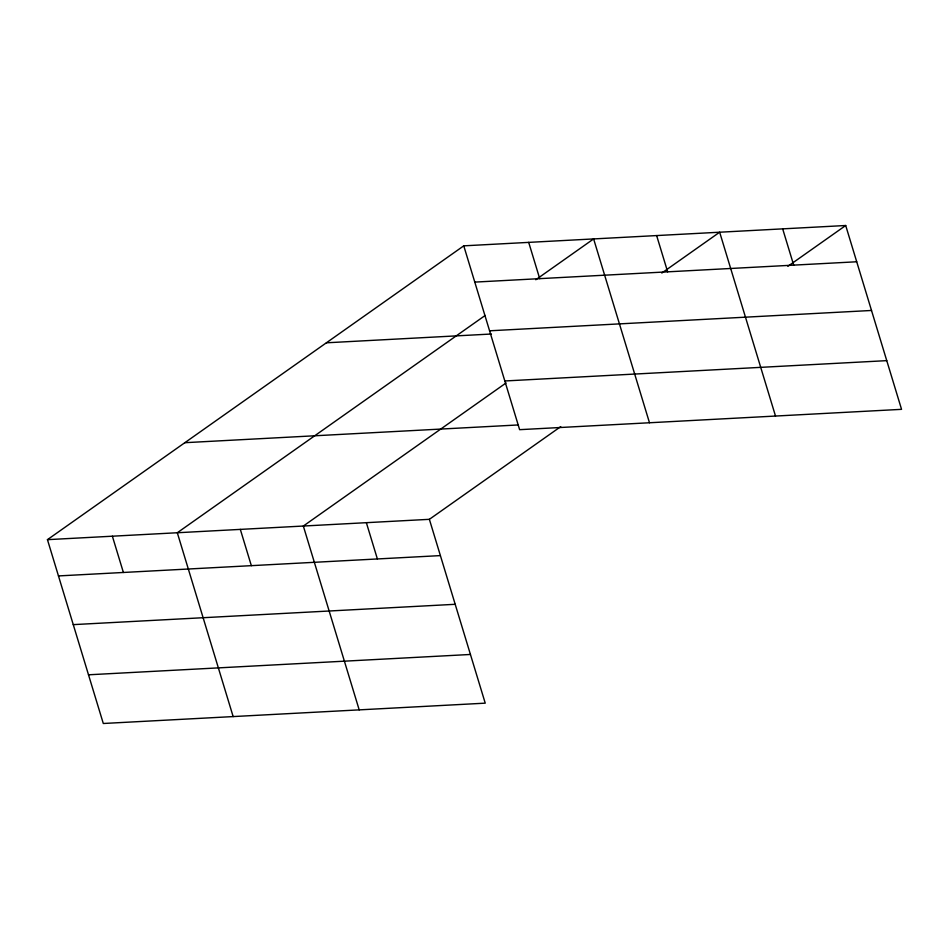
<?xml version="1.0" encoding="UTF-8"?>
<svg xmlns="http://www.w3.org/2000/svg" width="949" height="949" viewBox="0 0 949 949"><rect width="100%" height="100%" fill="white"/><g stroke="black" fill="none" stroke-linecap="round" stroke-linejoin="round"><path stroke-width="1.42" d="M560.74 426.623L429.375 519.328L485.236 703.162L103.299 723.494L47.45 539.661L463.764 245.838L845.701 225.506L901.55 409.339L519.625 429.672L463.764 245.838M485.164 315.471L177.309 532.745L233.157 716.59M535.782 279.753L593.623 238.923L649.484 422.756M506.054 382.969L303.336 526.043L359.197 709.876M661.809 273.039L719.662 232.208L775.511 416.053M787.848 266.325L845.701 225.506M474.785 282.102L856.722 261.77M489.589 330.798L871.514 310.465M326.385 342.803L491.416 334.012M504.832 380.976L886.757 360.644M184.841 442.697L518.403 424.938M47.45 539.661L429.375 519.328M58.47 575.924L440.395 555.604M73.263 624.632L455.188 604.299M88.506 674.798L470.431 654.466M782.676 228.863L793.696 265.127M656.637 235.566L667.657 271.841M528.7 242.375L539.72 278.65M366.361 522.685L377.382 558.949M240.322 529.388L251.343 565.663M112.373 536.209L123.394 572.472"/></g></svg>
